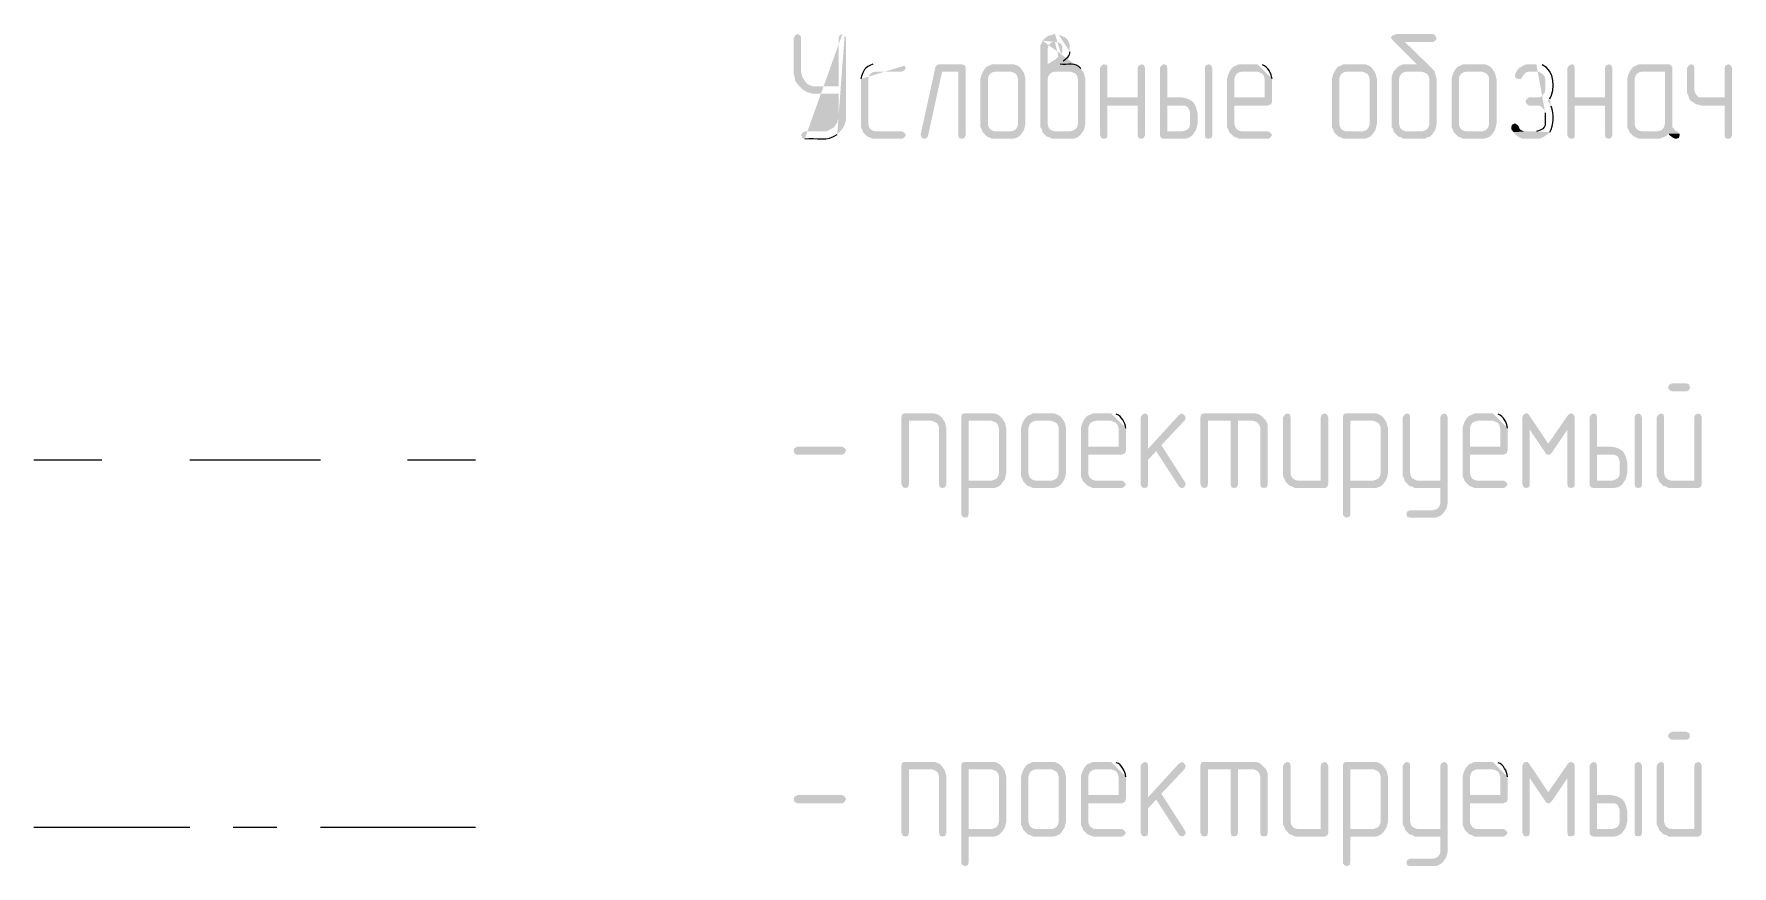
# Model space of a CAD drawing. Header units: millimetres. Extents: x -211 to 10565, y -2293 to 2244.
# Drawn here: x 4798.84 to 4847.51, y -728.71 to -704.86 of the extents above; entities that cross this region are included whole.
import ezdxf

# ---------------------------------------------------------------- set-up
doc = ezdxf.new("R2010")
doc.units = ezdxf.units.MM
doc.layers.add('PDF _Геометрия', color=7, linetype='Continuous')
doc.layers.add('PDF _Сплошная заливка', color=7, linetype='Continuous')

msp = doc.modelspace()

# ---------------------------------------------------------------- hatches: boundary and pattern name
at = {"layer": 'PDF _Сплошная заливка', "transparency": 33554559}
for points in [[(4820.719, -704.864), (4820.656, -704.907), (4820.614, -704.991), (4820.614, -706.007), (4820.635, -706.071), (4820.656, -706.198), (4820.741, -706.324), (4820.804, -706.388), (4821.248, -706.367), (4821.164, -706.367), (4821.1, -706.346), (4821.016, -706.303), (4820.952, -706.24), (4820.868, -706.113), (4820.825, -705.944), (4820.825, -704.97), (4820.804, -704.907)], [(4838.939, -704.864), (4837.859, -704.864), (4837.859, -704.886), (4837.775, -704.907), (4837.732, -704.97), (4837.754, -705.013), (4838.473, -705.732), (4838.092, -705.732), (4838.029, -705.753), (4837.944, -705.795), (4837.817, -705.922), (4837.796, -705.986), (4837.754, -706.071), (4837.754, -707.531), (4837.796, -707.594), (4837.817, -707.679), (4838.177, -707.658), (4838.092, -707.636), (4838.029, -707.594), (4837.986, -707.531), (4837.965, -707.446), (4837.965, -706.155), (4837.986, -706.071), (4838.029, -706.007), (4838.092, -705.965), (4838.177, -705.944), (4838.6, -705.944), (4838.981, -705.922), (4838.917, -705.859), (4838.134, -705.097), (4838.939, -705.097), (4839.002, -705.055), (4839.044, -704.991), (4839.002, -704.907)], [(4825.438, -705.732), (4824.782, -705.732), (4824.719, -705.753), (4824.676, -705.817), (4824.253, -707.742), (4824.253, -707.763), (4824.296, -707.848), (4824.359, -707.869), (4824.422, -707.848), (4824.465, -707.785), (4824.867, -705.944), (4825.332, -705.944), (4825.544, -705.838), (4825.544, -705.817), (4825.502, -705.753)], [(4825.544, -705.838), (4825.332, -705.944), (4825.332, -707.763), (4825.354, -707.848), (4825.438, -707.869), (4825.502, -707.848), (4825.544, -707.763)], [(4826.052, -705.922), (4826.01, -706.007), (4825.988, -706.071), (4825.967, -706.155), (4825.967, -707.531), (4826.01, -707.615), (4826.031, -707.679), (4826.39, -707.658), (4826.306, -707.636), (4826.242, -707.594), (4826.2, -707.531), (4826.179, -707.446), (4826.179, -706.155), (4826.2, -706.071), (4826.242, -706.007), (4826.306, -705.965), (4826.39, -705.944), (4826.835, -705.944)], [(4826.835, -705.732), (4826.306, -705.732), (4826.221, -705.774), (4826.158, -705.795), (4826.094, -705.859), (4826.052, -705.922), (4826.835, -705.944), (4826.898, -705.965), (4826.983, -706.007), (4827.025, -706.071), (4827.046, -706.155), (4827.046, -707.446), (4827.025, -707.531), (4826.983, -707.594), (4826.919, -707.636), (4826.835, -707.658), (4826.39, -707.658), (4826.031, -707.679), (4826.158, -707.806), (4826.221, -707.827), (4826.306, -707.869), (4826.898, -707.869), (4826.983, -707.848), (4827.068, -707.806), (4827.131, -707.742), (4827.216, -707.615), (4827.258, -707.446), (4827.258, -706.155), (4827.216, -705.986), (4827.131, -705.859), (4827.068, -705.795), (4826.983, -705.753), (4826.919, -705.732)], [(4828.887, -705.922), (4828.528, -705.944), (4828.612, -705.965), (4828.697, -706.007), (4828.739, -706.071), (4828.76, -706.155), (4828.76, -707.446), (4828.739, -707.531), (4828.697, -707.594), (4828.612, -707.636), (4828.528, -707.658), (4828.104, -707.658), (4827.745, -707.679), (4827.872, -707.806), (4827.956, -707.827), (4828.02, -707.869), (4828.633, -707.869), (4828.697, -707.848), (4828.782, -707.806), (4828.845, -707.742), (4828.93, -707.615), (4828.972, -707.446), (4828.972, -706.155), (4828.93, -705.986)], [(4829.501, -705.732), (4829.438, -705.774), (4829.395, -705.838), (4829.395, -707.763), (4829.438, -707.848), (4829.501, -707.869), (4829.586, -707.848), (4829.607, -707.763), (4829.607, -706.917), (4830.474, -706.917), (4829.607, -706.684), (4829.607, -705.838), (4829.586, -705.753)], [(4830.58, -705.732), (4830.496, -705.774), (4830.474, -705.838), (4830.474, -706.684), (4829.607, -706.684), (4830.474, -706.917), (4830.474, -707.763), (4830.496, -707.848), (4830.58, -707.869), (4830.644, -707.848), (4830.686, -707.763), (4830.686, -705.838), (4830.644, -705.753)], [(4831.215, -705.732), (4831.152, -705.774), (4831.109, -705.838), (4831.109, -707.785), (4831.152, -707.848), (4831.215, -707.869), (4831.829, -707.869), (4831.913, -707.848), (4831.998, -707.806), (4832.061, -707.742), (4832.104, -707.679), (4831.321, -707.658), (4831.321, -706.917), (4831.744, -706.917), (4832.104, -706.875), (4832.061, -706.811), (4831.998, -706.769), (4831.913, -706.727), (4831.85, -706.705), (4831.744, -706.684), (4831.321, -706.684), (4831.321, -705.838), (4831.3, -705.753)], [(4832.506, -705.732), (4832.421, -705.774), (4832.4, -705.838), (4832.4, -707.763), (4832.421, -707.848), (4832.506, -707.869), (4832.569, -707.848), (4832.59, -707.848), (4832.612, -707.763), (4832.612, -705.838), (4832.569, -705.753)], [(4833.119, -705.922), (4833.077, -706.007), (4833.056, -706.071), (4833.035, -706.155), (4833.035, -707.531), (4833.077, -707.615), (4833.098, -707.679), (4833.162, -707.742), (4833.225, -707.806), (4833.289, -707.827), (4833.373, -707.869), (4834.22, -707.869), (4834.283, -707.827), (4834.326, -707.763), (4834.283, -707.7), (4834.22, -707.658), (4833.458, -707.658), (4833.373, -707.636), (4833.31, -707.594), (4833.268, -707.531), (4833.246, -707.446), (4833.246, -706.917), (4834.22, -706.917), (4834.241, -706.896), (4834.304, -706.875), (4834.326, -706.79), (4833.246, -706.684), (4833.246, -706.155), (4833.268, -706.071), (4833.31, -706.007), (4833.373, -705.965), (4833.458, -705.944), (4833.902, -705.944)], [(4836.124, -705.922), (4836.082, -706.007), (4836.061, -706.071), (4836.04, -706.155), (4836.04, -707.531), (4836.082, -707.615), (4836.103, -707.679), (4836.463, -707.658), (4836.378, -707.636), (4836.315, -707.594), (4836.272, -707.531), (4836.251, -707.446), (4836.251, -706.155), (4836.272, -706.071), (4836.315, -706.007), (4836.378, -705.965), (4836.463, -705.944), (4836.907, -705.944)], [(4836.907, -705.732), (4836.378, -705.732), (4836.293, -705.774), (4836.23, -705.795), (4836.167, -705.859), (4836.124, -705.922), (4836.907, -705.944), (4836.971, -705.965), (4837.055, -706.007), (4837.098, -706.071), (4837.119, -706.155), (4837.119, -707.446), (4837.098, -707.531), (4837.055, -707.594), (4836.992, -707.636), (4836.907, -707.658), (4836.463, -707.658), (4836.103, -707.679), (4836.23, -707.806), (4836.293, -707.827), (4836.378, -707.869), (4836.971, -707.869), (4837.055, -707.848), (4837.14, -707.806), (4837.203, -707.742), (4837.288, -707.615), (4837.33, -707.446), (4837.33, -706.155), (4837.288, -705.986), (4837.203, -705.859), (4837.14, -705.795), (4837.055, -705.753), (4836.992, -705.732)], [(4838.981, -705.922), (4838.6, -705.944), (4838.685, -705.965), (4838.769, -706.007), (4838.812, -706.071), (4838.833, -706.155), (4838.833, -707.446), (4838.812, -707.531), (4838.769, -707.594), (4838.685, -707.636), (4838.6, -707.658), (4838.177, -707.658), (4837.817, -707.679), (4837.944, -707.806), (4838.029, -707.827), (4838.092, -707.869), (4838.706, -707.869), (4838.769, -707.827), (4838.854, -707.806), (4838.917, -707.742), (4839.002, -707.615), (4839.023, -707.531), (4839.044, -707.446), (4839.044, -706.155), (4839.023, -706.092), (4839.002, -706.007)], [(4839.552, -705.922), (4839.51, -706.007), (4839.489, -706.071), (4839.468, -706.155), (4839.468, -707.531), (4839.51, -707.615), (4839.531, -707.679), (4839.891, -707.658), (4839.806, -707.636), (4839.743, -707.594), (4839.7, -707.531), (4839.679, -707.446), (4839.679, -706.155), (4839.7, -706.071), (4839.743, -706.007), (4839.806, -705.965), (4839.891, -705.944), (4840.335, -705.944)], [(4840.335, -705.732), (4839.806, -705.732), (4839.721, -705.774), (4839.658, -705.795), (4839.595, -705.859), (4839.552, -705.922), (4840.335, -705.944), (4840.399, -705.965), (4840.483, -706.007), (4840.526, -706.071), (4840.547, -706.155), (4840.547, -707.446), (4840.526, -707.531), (4840.483, -707.594), (4840.42, -707.636), (4840.335, -707.658), (4839.891, -707.658), (4839.531, -707.679), (4839.595, -707.742), (4839.658, -707.806), (4839.721, -707.827), (4839.806, -707.869), (4840.399, -707.869), (4840.483, -707.848), (4840.568, -707.806), (4840.631, -707.742), (4840.716, -707.615), (4840.737, -707.531), (4840.758, -707.446), (4840.758, -706.155), (4840.737, -706.071), (4840.716, -705.986), (4840.631, -705.859), (4840.568, -705.795), (4840.483, -705.753), (4840.42, -705.732)], [(4841.33, -705.944), (4841.287, -706.028), (4841.287, -706.071), (4841.309, -706.134), (4841.393, -706.155), (4841.457, -706.155), (4841.499, -706.092), (4841.52, -706.049), (4841.584, -705.986), (4841.605, -705.965), (4841.689, -705.944), (4841.901, -705.944)], [(4842.896, -705.732), (4842.832, -705.774), (4842.79, -705.838), (4842.79, -707.763), (4842.832, -707.848), (4842.896, -707.869), (4842.98, -707.848), (4843.001, -707.763), (4843.001, -706.917), (4843.869, -706.917), (4843.001, -706.684), (4843.001, -705.838), (4842.98, -705.753)], [(4843.975, -705.732), (4843.89, -705.774), (4843.869, -705.838), (4843.869, -706.684), (4843.001, -706.684), (4843.869, -706.917), (4843.869, -707.763), (4843.89, -707.848), (4843.975, -707.869), (4844.038, -707.848), (4844.081, -707.763), (4844.081, -705.838), (4844.038, -705.753)], [(4844.588, -705.922), (4844.546, -706.007), (4844.525, -706.071), (4844.504, -706.155), (4844.504, -707.531), (4844.546, -707.615), (4844.567, -707.679), (4844.694, -707.806), (4844.758, -707.827), (4844.842, -707.869), (4845.392, -707.869), (4845.477, -707.848), (4845.541, -707.827), (4845.625, -707.785), (4845.689, -707.721), (4846.006, -707.721), (4845.943, -707.658), (4844.927, -707.658), (4844.842, -707.636), (4844.779, -707.594), (4844.736, -707.531), (4844.715, -707.446), (4844.715, -706.155), (4844.736, -706.071), (4844.779, -706.007), (4844.842, -705.965), (4844.927, -705.944), (4845.583, -705.944)], [(4845.689, -705.732), (4844.842, -705.732), (4844.758, -705.774), (4844.694, -705.795), (4844.631, -705.859), (4844.588, -705.922), (4845.583, -705.944), (4845.583, -707.446), (4845.562, -707.531), (4845.519, -707.594), (4845.456, -707.636), (4845.371, -707.658), (4844.927, -707.658), (4845.943, -707.658), (4845.879, -707.636), (4845.837, -707.573), (4845.795, -707.531), (4845.795, -705.817), (4845.752, -705.753)], [(4846.324, -705.732), (4846.26, -705.774), (4846.218, -705.838), (4846.218, -706.557), (4846.26, -706.642), (4846.281, -706.727), (4846.641, -706.684), (4846.556, -706.684), (4846.493, -706.621), (4846.45, -706.557), (4846.429, -706.473), (4846.429, -705.838), (4846.408, -705.753)], [(4847.403, -705.732), (4847.318, -705.774), (4847.297, -705.838), (4847.297, -706.684), (4846.641, -706.684), (4846.281, -706.727), (4846.345, -706.79), (4846.408, -706.832), (4846.472, -706.875), (4846.641, -706.917), (4847.297, -706.917), (4847.297, -707.763), (4847.318, -707.848), (4847.403, -707.869), (4847.466, -707.848), (4847.509, -707.763), (4847.509, -705.838), (4847.466, -705.753)], [(4832.104, -706.875), (4831.744, -706.917), (4831.829, -706.917), (4831.913, -706.959), (4831.956, -707.044), (4831.977, -707.129), (4831.977, -707.446), (4831.956, -707.531), (4831.913, -707.594), (4831.829, -707.636), (4831.744, -707.658), (4831.321, -707.658), (4832.104, -707.679), (4832.146, -707.615), (4832.188, -707.446), (4832.188, -707.129), (4832.167, -707.044), (4832.146, -706.959)], [(4841.287, -707.425), (4841.203, -707.467), (4841.182, -707.531), (4841.182, -707.594), (4841.245, -707.679), (4841.584, -707.658), (4841.541, -707.658), (4841.457, -707.615), (4841.414, -707.573), (4841.393, -707.509), (4841.351, -707.467)], [(4846.006, -707.721), (4845.689, -707.721), (4845.71, -707.763), (4845.773, -707.806), (4845.795, -707.827), (4845.879, -707.869), (4845.9, -707.869), (4845.985, -707.848), (4846.006, -707.763)], [(4846.197, -714.873), (4845.773, -714.873), (4845.773, -714.894), (4845.71, -714.916), (4845.668, -715), (4845.71, -715.064), (4845.773, -715.106), (4846.218, -715.106), (4846.281, -715.064), (4846.302, -715), (4846.281, -714.916)], [(4824.571, -715.741), (4823.788, -715.741), (4823.724, -715.762), (4823.703, -715.847), (4823.703, -717.772), (4823.745, -717.857), (4823.809, -717.878), (4823.893, -717.857), (4823.915, -717.772), (4823.915, -715.952), (4824.571, -715.952), (4824.909, -715.931), (4824.867, -715.868), (4824.803, -715.804), (4824.719, -715.762), (4824.655, -715.741)], [(4826.285, -715.741), (4825.502, -715.741), (4825.438, -715.762), (4825.417, -715.847), (4825.417, -718.64), (4825.459, -718.703), (4825.523, -718.725), (4825.607, -718.703), (4825.629, -718.619), (4825.629, -717.878), (4826.369, -717.878), (4826.433, -717.857), (4826.517, -717.815), (4826.581, -717.751), (4826.623, -717.688), (4825.629, -717.666), (4825.629, -715.952), (4826.285, -715.952), (4826.623, -715.931), (4826.581, -715.868), (4826.517, -715.804), (4826.433, -715.762), (4826.369, -715.741)], [(4827.999, -715.741), (4827.47, -715.741), (4827.385, -715.783), (4827.321, -715.804), (4827.258, -715.868), (4827.216, -715.931), (4827.999, -715.952), (4828.062, -715.974), (4828.147, -716.016), (4828.189, -716.079), (4828.21, -716.164), (4828.21, -717.455), (4828.189, -717.54), (4828.147, -717.603), (4828.083, -717.645), (4827.999, -717.666), (4827.554, -717.666), (4827.195, -717.688), (4827.321, -717.815), (4827.385, -717.836), (4827.47, -717.878), (4828.062, -717.878), (4828.147, -717.857), (4828.231, -717.815), (4828.295, -717.751), (4828.379, -717.624), (4828.401, -717.54), (4828.422, -717.455), (4828.422, -716.164), (4828.401, -716.079), (4828.379, -715.995), (4828.295, -715.868), (4828.231, -715.804), (4828.147, -715.762), (4828.083, -715.741)], [(4830.665, -715.741), (4830.601, -715.783), (4830.559, -715.847), (4830.559, -717.772), (4830.601, -717.857), (4830.665, -717.878), (4830.749, -717.857), (4830.771, -717.772), (4830.771, -717.074), (4831.003, -716.82), (4830.771, -716.757), (4830.771, -715.847), (4830.749, -715.762)], [(4831.744, -715.741), (4831.659, -715.783), (4830.771, -716.757), (4831.003, -716.82), (4831.659, -717.836), (4831.681, -717.857), (4831.744, -717.878), (4831.807, -717.857), (4831.85, -717.772), (4831.829, -717.709), (4831.152, -716.651), (4831.829, -715.931), (4831.85, -715.847), (4831.807, -715.783)], [(4833.775, -715.741), (4832.358, -715.741), (4832.294, -715.762), (4832.273, -715.847), (4832.273, -717.772), (4832.315, -717.857), (4832.379, -717.878), (4832.463, -717.857), (4832.485, -717.772), (4832.485, -715.952), (4833.775, -715.952), (4834.135, -715.931), (4834.008, -715.804), (4833.945, -715.762), (4833.86, -715.741)], [(4834.749, -715.741), (4834.685, -715.783), (4834.643, -715.847), (4834.643, -717.54), (4834.685, -717.624), (4834.706, -717.688), (4835.066, -717.666), (4834.982, -717.645), (4834.918, -717.603), (4834.876, -717.54), (4834.855, -717.455), (4834.855, -715.847), (4834.833, -715.762)], [(4835.828, -715.741), (4835.743, -715.783), (4835.722, -715.847), (4835.722, -717.666), (4835.066, -717.666), (4834.706, -717.688), (4834.833, -717.815), (4834.897, -717.836), (4834.982, -717.878), (4835.849, -717.878), (4835.913, -717.836), (4835.934, -717.772), (4835.934, -715.847), (4835.891, -715.762)], [(4837.225, -715.741), (4836.442, -715.741), (4836.378, -715.762), (4836.357, -715.847), (4836.357, -718.64), (4836.399, -718.703), (4836.463, -718.725), (4836.547, -718.703), (4836.569, -718.619), (4836.569, -717.878), (4837.309, -717.878), (4837.373, -717.857), (4837.457, -717.815), (4837.521, -717.751), (4837.563, -717.688), (4836.569, -717.666), (4836.569, -715.952), (4837.225, -715.952), (4837.563, -715.931), (4837.521, -715.868), (4837.457, -715.804), (4837.373, -715.762), (4837.309, -715.741)], [(4838.177, -715.741), (4838.113, -715.783), (4838.071, -715.847), (4838.071, -717.54), (4838.113, -717.603), (4838.134, -717.688), (4838.494, -717.666), (4838.431, -717.645), (4838.346, -717.603), (4838.304, -717.54), (4838.283, -717.455), (4838.283, -715.847), (4838.261, -715.762)], [(4839.256, -715.741), (4839.171, -715.783), (4839.15, -715.847), (4839.15, -717.666), (4838.494, -717.666), (4838.134, -717.688), (4838.261, -717.815), (4838.346, -717.836), (4838.41, -717.878), (4839.15, -717.878), (4839.15, -718.301), (4839.129, -718.386), (4839.087, -718.449), (4839.023, -718.492), (4838.939, -718.513), (4838.283, -718.513), (4838.198, -718.555), (4838.177, -718.619), (4838.198, -718.703), (4838.283, -718.725), (4839.023, -718.725), (4839.087, -718.703), (4839.171, -718.661), (4839.235, -718.598), (4839.319, -718.471), (4839.362, -718.301), (4839.362, -715.847), (4839.319, -715.762)], [(4841.605, -715.741), (4841.541, -715.762), (4841.499, -715.847), (4841.711, -716.206), (4842.155, -716.862), (4842.24, -716.608), (4841.689, -715.783), (4841.647, -715.741)], [(4841.499, -715.847), (4841.499, -717.772), (4841.541, -717.857), (4841.605, -717.878), (4841.689, -717.857), (4841.711, -717.772), (4841.711, -716.206)], [(4842.896, -715.741), (4842.874, -715.741), (4842.811, -715.783), (4842.24, -716.608), (4842.155, -716.862), (4842.176, -716.905), (4842.24, -716.926), (4842.282, -716.926), (4842.345, -716.862), (4842.79, -716.206), (4843.001, -715.847), (4842.959, -715.762)], [(4843.001, -715.847), (4842.79, -716.206), (4842.79, -717.772), (4842.811, -717.857), (4842.896, -717.878), (4842.959, -717.857), (4842.98, -717.857), (4843.001, -717.772)], [(4843.53, -715.741), (4843.467, -715.783), (4843.425, -715.847), (4843.425, -717.793), (4843.467, -717.857), (4843.53, -717.878), (4844.144, -717.878), (4844.229, -717.857), (4844.313, -717.815), (4844.377, -717.751), (4844.419, -717.688), (4843.636, -717.666), (4843.636, -716.926), (4844.059, -716.926), (4844.419, -716.884), (4844.377, -716.82), (4844.313, -716.778), (4844.229, -716.735), (4844.165, -716.714), (4844.059, -716.693), (4843.636, -716.693), (4843.636, -715.847), (4843.615, -715.762)], [(4844.821, -715.741), (4844.736, -715.783), (4844.715, -715.847), (4844.715, -717.772), (4844.736, -717.857), (4844.821, -717.878), (4844.885, -717.857), (4844.906, -717.857), (4844.927, -717.772), (4844.927, -715.847), (4844.885, -715.762)], [(4845.456, -715.741), (4845.392, -715.783), (4845.35, -715.847), (4845.35, -717.54), (4845.392, -717.603), (4845.414, -717.688), (4845.773, -717.666), (4845.689, -717.645), (4845.625, -717.603), (4845.583, -717.54), (4845.562, -717.455), (4845.562, -715.847), (4845.541, -715.762)], [(4846.535, -715.741), (4846.45, -715.783), (4846.429, -715.847), (4846.429, -717.666), (4845.773, -717.666), (4845.414, -717.688), (4845.477, -717.751), (4845.541, -717.815), (4845.625, -717.836), (4845.689, -717.878), (4846.556, -717.878), (4846.62, -717.836), (4846.641, -717.772), (4846.641, -715.847), (4846.599, -715.762)], [(4824.909, -715.931), (4824.571, -715.952), (4824.634, -715.974), (4824.719, -716.016), (4824.761, -716.079), (4824.782, -716.164), (4824.782, -717.772), (4824.803, -717.857), (4824.888, -717.878), (4824.952, -717.857), (4824.994, -717.772), (4824.994, -716.164), (4824.952, -715.995)], [(4826.623, -715.931), (4826.285, -715.952), (4826.348, -715.974), (4826.433, -716.016), (4826.475, -716.079), (4826.496, -716.164), (4826.496, -717.455), (4826.475, -717.54), (4826.433, -717.603), (4826.348, -717.645), (4826.285, -717.666), (4825.629, -717.666), (4826.623, -717.688), (4826.665, -717.624), (4826.708, -717.455), (4826.708, -716.164), (4826.665, -715.995)], [(4827.216, -715.931), (4827.173, -716.016), (4827.152, -716.079), (4827.131, -716.164), (4827.131, -717.54), (4827.173, -717.624), (4827.195, -717.688), (4827.554, -717.666), (4827.47, -717.645), (4827.406, -717.603), (4827.364, -717.54), (4827.343, -717.455), (4827.343, -716.164), (4827.364, -716.079), (4827.406, -716.016), (4827.47, -715.974), (4827.554, -715.952), (4827.999, -715.952)], [(4828.93, -715.931), (4828.887, -716.016), (4828.866, -716.079), (4828.845, -716.164), (4828.845, -717.54), (4828.887, -717.624), (4828.909, -717.688), (4828.972, -717.751), (4829.035, -717.815), (4829.099, -717.836), (4829.184, -717.878), (4830.03, -717.878), (4830.093, -717.836), (4830.136, -717.772), (4830.093, -717.709), (4830.03, -717.666), (4829.268, -717.666), (4829.184, -717.645), (4829.12, -717.603), (4829.078, -717.54), (4829.057, -717.455), (4829.057, -716.926), (4830.03, -716.926), (4830.051, -716.905), (4830.115, -716.884), (4830.136, -716.799), (4829.057, -716.693), (4829.057, -716.164), (4829.078, -716.079), (4829.12, -716.016), (4829.184, -715.974), (4829.268, -715.952), (4829.713, -715.952)], [(4833.352, -715.952), (4833.141, -715.952), (4833.141, -717.772), (4833.162, -717.857), (4833.246, -717.878), (4833.31, -717.857), (4833.352, -717.772)], [(4834.135, -715.931), (4833.775, -715.952), (4833.86, -715.974), (4833.924, -716.016), (4833.966, -716.079), (4833.987, -716.164), (4833.987, -717.772), (4834.008, -717.857), (4834.093, -717.878), (4834.177, -717.857), (4834.199, -717.772), (4834.199, -716.079), (4834.177, -715.995)], [(4837.563, -715.931), (4837.225, -715.952), (4837.288, -715.974), (4837.373, -716.016), (4837.415, -716.079), (4837.436, -716.164), (4837.436, -717.455), (4837.415, -717.54), (4837.373, -717.603), (4837.288, -717.645), (4837.225, -717.666), (4836.569, -717.666), (4837.563, -717.688), (4837.605, -717.624), (4837.648, -717.455), (4837.648, -716.164), (4837.605, -715.995)], [(4839.87, -715.931), (4839.827, -716.016), (4839.806, -716.079), (4839.785, -716.164), (4839.785, -717.54), (4839.827, -717.624), (4839.848, -717.688), (4839.975, -717.815), (4840.039, -717.836), (4840.124, -717.878), (4840.97, -717.878), (4841.033, -717.836), (4841.076, -717.772), (4841.033, -717.709), (4840.97, -717.666), (4840.208, -717.666), (4840.124, -717.645), (4840.06, -717.603), (4840.018, -717.54), (4839.997, -717.455), (4839.997, -716.926), (4840.97, -716.926), (4840.991, -716.905), (4841.055, -716.884), (4841.076, -716.799), (4839.997, -716.693), (4839.997, -716.164), (4840.018, -716.079), (4840.06, -716.016), (4840.124, -715.974), (4840.208, -715.952), (4840.653, -715.952)], [(4822.01, -716.926), (4820.719, -716.926), (4820.635, -716.884), (4820.614, -716.799), (4820.635, -716.735), (4820.719, -716.693), (4822.01, -716.693), (4822.074, -716.735), (4822.116, -716.799), (4822.074, -716.884)], [(4844.419, -716.884), (4844.059, -716.926), (4844.144, -716.926), (4844.229, -716.968), (4844.271, -717.053), (4844.292, -717.137), (4844.292, -717.455), (4844.271, -717.54), (4844.229, -717.603), (4844.144, -717.645), (4844.059, -717.666), (4843.636, -717.666), (4844.419, -717.688), (4844.461, -717.624), (4844.504, -717.455), (4844.504, -717.137), (4844.461, -716.968)], [(4846.197, -724.861), (4845.773, -724.861), (4845.773, -724.882), (4845.71, -724.903), (4845.668, -724.988), (4845.71, -725.051), (4845.773, -725.094), (4846.218, -725.094), (4846.281, -725.051), (4846.302, -724.988), (4846.281, -724.903)], [(4824.571, -725.729), (4823.788, -725.729), (4823.724, -725.75), (4823.703, -725.834), (4823.703, -727.76), (4823.745, -727.845), (4823.809, -727.866), (4823.893, -727.845), (4823.915, -727.76), (4823.915, -725.94), (4824.571, -725.94), (4824.909, -725.919), (4824.867, -725.856), (4824.803, -725.792), (4824.719, -725.75), (4824.655, -725.729)], [(4824.909, -725.919), (4824.571, -725.94), (4824.634, -725.961), (4824.719, -726.004), (4824.761, -726.067), (4824.782, -726.152), (4824.782, -727.76), (4824.803, -727.845), (4824.888, -727.866), (4824.952, -727.845), (4824.994, -727.76), (4824.994, -726.152), (4824.952, -725.983)], [(4826.285, -725.729), (4825.502, -725.729), (4825.438, -725.75), (4825.417, -725.834), (4825.417, -728.628), (4825.459, -728.691), (4825.523, -728.712), (4825.607, -728.691), (4825.629, -728.606), (4825.629, -727.866), (4826.369, -727.866), (4826.433, -727.845), (4826.517, -727.802), (4826.581, -727.739), (4826.623, -727.675), (4825.629, -727.654), (4825.629, -725.94), (4826.285, -725.94), (4826.623, -725.919), (4826.581, -725.856), (4826.517, -725.792), (4826.433, -725.75), (4826.369, -725.729)], [(4826.623, -725.919), (4826.285, -725.94), (4826.348, -725.961), (4826.433, -726.004), (4826.475, -726.067), (4826.496, -726.152), (4826.496, -727.443), (4826.475, -727.527), (4826.433, -727.591), (4826.348, -727.633), (4826.285, -727.654), (4825.629, -727.654), (4826.623, -727.675), (4826.665, -727.612), (4826.708, -727.443), (4826.708, -726.152), (4826.665, -725.983)], [(4827.216, -725.919), (4827.173, -726.004), (4827.152, -726.067), (4827.131, -726.152), (4827.131, -727.527), (4827.173, -727.612), (4827.195, -727.675), (4827.554, -727.654), (4827.47, -727.633), (4827.406, -727.591), (4827.364, -727.527), (4827.343, -727.443), (4827.343, -726.152), (4827.364, -726.067), (4827.406, -726.004), (4827.47, -725.961), (4827.554, -725.94), (4827.999, -725.94)], [(4827.999, -725.729), (4827.47, -725.729), (4827.385, -725.771), (4827.321, -725.792), (4827.258, -725.856), (4827.216, -725.919), (4827.999, -725.94), (4828.062, -725.961), (4828.147, -726.004), (4828.189, -726.067), (4828.21, -726.152), (4828.21, -727.443), (4828.189, -727.527), (4828.147, -727.591), (4828.083, -727.633), (4827.999, -727.654), (4827.554, -727.654), (4827.195, -727.675), (4827.321, -727.802), (4827.385, -727.823), (4827.47, -727.866), (4828.062, -727.866), (4828.147, -727.845), (4828.231, -727.802), (4828.295, -727.739), (4828.379, -727.612), (4828.422, -727.443), (4828.422, -726.152), (4828.401, -726.067), (4828.379, -725.983), (4828.295, -725.856), (4828.231, -725.792), (4828.147, -725.75), (4828.083, -725.729)], [(4828.93, -725.919), (4828.887, -726.004), (4828.866, -726.067), (4828.845, -726.152), (4828.845, -727.527), (4828.887, -727.612), (4828.909, -727.675), (4828.972, -727.739), (4829.035, -727.802), (4829.099, -727.823), (4829.184, -727.866), (4830.03, -727.866), (4830.093, -727.823), (4830.136, -727.76), (4830.093, -727.697), (4830.03, -727.654), (4829.268, -727.654), (4829.184, -727.633), (4829.12, -727.591), (4829.078, -727.527), (4829.057, -727.443), (4829.057, -726.914), (4830.03, -726.914), (4830.051, -726.892), (4830.115, -726.871), (4830.136, -726.787), (4829.057, -726.681), (4829.057, -726.152), (4829.078, -726.067), (4829.12, -726.004), (4829.184, -725.961), (4829.268, -725.94), (4829.713, -725.94)], [(4830.665, -725.729), (4830.601, -725.771), (4830.559, -725.834), (4830.559, -727.76), (4830.601, -727.845), (4830.665, -727.866), (4830.749, -727.845), (4830.771, -727.76), (4830.771, -727.062), (4831.003, -726.808), (4830.771, -726.744), (4830.771, -725.834), (4830.749, -725.75)], [(4831.744, -725.729), (4831.659, -725.771), (4830.771, -726.744), (4831.003, -726.808), (4831.659, -727.823), (4831.681, -727.845), (4831.744, -727.866), (4831.807, -727.845), (4831.85, -727.76), (4831.829, -727.697), (4831.152, -726.639), (4831.829, -725.919), (4831.85, -725.834), (4831.807, -725.771)], [(4833.775, -725.729), (4832.358, -725.729), (4832.294, -725.75), (4832.273, -725.834), (4832.273, -727.76), (4832.315, -727.845), (4832.379, -727.866), (4832.463, -727.845), (4832.485, -727.76), (4832.485, -725.94), (4833.775, -725.94), (4834.135, -725.919), (4834.008, -725.792), (4833.945, -725.75), (4833.86, -725.729)], [(4833.352, -725.94), (4833.141, -725.94), (4833.141, -727.76), (4833.162, -727.845), (4833.246, -727.866), (4833.31, -727.845), (4833.352, -727.76)], [(4834.135, -725.919), (4833.775, -725.94), (4833.86, -725.961), (4833.924, -726.004), (4833.966, -726.067), (4833.987, -726.152), (4833.987, -727.76), (4834.008, -727.845), (4834.093, -727.866), (4834.177, -727.845), (4834.199, -727.76), (4834.199, -726.067), (4834.177, -725.983)], [(4834.749, -725.729), (4834.685, -725.771), (4834.643, -725.834), (4834.643, -727.527), (4834.685, -727.612), (4834.706, -727.675), (4835.066, -727.654), (4834.982, -727.633), (4834.918, -727.591), (4834.876, -727.527), (4834.855, -727.443), (4834.855, -725.834), (4834.833, -725.75)], [(4835.828, -725.729), (4835.743, -725.771), (4835.722, -725.834), (4835.722, -727.654), (4835.066, -727.654), (4834.706, -727.675), (4834.833, -727.802), (4834.897, -727.823), (4834.982, -727.866), (4835.849, -727.866), (4835.913, -727.823), (4835.934, -727.76), (4835.934, -725.834), (4835.891, -725.75)], [(4837.225, -725.729), (4836.442, -725.729), (4836.378, -725.75), (4836.357, -725.834), (4836.357, -728.628), (4836.399, -728.691), (4836.463, -728.712), (4836.547, -728.691), (4836.569, -728.606), (4836.569, -727.866), (4837.309, -727.866), (4837.373, -727.845), (4837.457, -727.802), (4837.521, -727.739), (4837.563, -727.675), (4836.569, -727.654), (4836.569, -725.94), (4837.225, -725.94), (4837.563, -725.919), (4837.521, -725.856), (4837.457, -725.792), (4837.373, -725.75), (4837.309, -725.729)], [(4837.563, -725.919), (4837.225, -725.94), (4837.288, -725.961), (4837.373, -726.004), (4837.415, -726.067), (4837.436, -726.152), (4837.436, -727.443), (4837.415, -727.527), (4837.373, -727.591), (4837.288, -727.633), (4837.225, -727.654), (4836.569, -727.654), (4837.563, -727.675), (4837.605, -727.612), (4837.648, -727.443), (4837.648, -726.152), (4837.605, -725.983)], [(4838.177, -725.729), (4838.113, -725.771), (4838.071, -725.834), (4838.071, -727.527), (4838.113, -727.591), (4838.134, -727.675), (4838.494, -727.654), (4838.431, -727.633), (4838.346, -727.591), (4838.304, -727.527), (4838.283, -727.443), (4838.283, -725.834), (4838.261, -725.75)], [(4839.256, -725.729), (4839.171, -725.771), (4839.15, -725.834), (4839.15, -727.654), (4838.494, -727.654), (4838.134, -727.675), (4838.261, -727.802), (4838.346, -727.823), (4838.41, -727.866), (4839.15, -727.866), (4839.15, -728.289), (4839.129, -728.374), (4839.087, -728.437), (4839.023, -728.479), (4838.939, -728.501), (4838.283, -728.501), (4838.198, -728.543), (4838.177, -728.606), (4838.198, -728.691), (4838.283, -728.712), (4839.023, -728.712), (4839.087, -728.691), (4839.171, -728.649), (4839.235, -728.585), (4839.319, -728.458), (4839.362, -728.289), (4839.362, -725.834), (4839.319, -725.75)], [(4839.87, -725.919), (4839.827, -726.004), (4839.806, -726.067), (4839.785, -726.152), (4839.785, -727.527), (4839.827, -727.612), (4839.848, -727.675), (4839.975, -727.802), (4840.039, -727.823), (4840.124, -727.866), (4840.97, -727.866), (4841.033, -727.823), (4841.076, -727.76), (4841.033, -727.697), (4840.97, -727.654), (4840.208, -727.654), (4840.124, -727.633), (4840.06, -727.591), (4840.018, -727.527), (4839.997, -727.443), (4839.997, -726.914), (4840.97, -726.914), (4840.991, -726.892), (4841.055, -726.871), (4841.076, -726.787), (4839.997, -726.681), (4839.997, -726.152), (4840.018, -726.067), (4840.06, -726.004), (4840.124, -725.961), (4840.208, -725.94), (4840.653, -725.94)], [(4841.605, -725.729), (4841.541, -725.75), (4841.499, -725.834), (4841.711, -726.194), (4842.155, -726.85), (4842.24, -726.596), (4841.689, -725.771), (4841.647, -725.729)], [(4841.499, -725.834), (4841.499, -727.76), (4841.541, -727.845), (4841.605, -727.866), (4841.689, -727.845), (4841.711, -727.76), (4841.711, -726.194)], [(4842.896, -725.729), (4842.874, -725.729), (4842.811, -725.771), (4842.24, -726.596), (4842.155, -726.85), (4842.176, -726.892), (4842.24, -726.914), (4842.282, -726.914), (4842.345, -726.85), (4842.79, -726.194), (4843.001, -725.834), (4842.959, -725.75)], [(4843.001, -725.834), (4842.79, -726.194), (4842.79, -727.76), (4842.811, -727.845), (4842.896, -727.866), (4842.959, -727.845), (4842.98, -727.845), (4843.001, -727.76)], [(4843.53, -725.729), (4843.467, -725.771), (4843.425, -725.834), (4843.425, -727.781), (4843.467, -727.845), (4843.53, -727.866), (4844.144, -727.866), (4844.229, -727.845), (4844.313, -727.802), (4844.377, -727.739), (4844.419, -727.675), (4843.636, -727.654), (4843.636, -726.914), (4844.059, -726.914), (4844.419, -726.871), (4844.377, -726.808), (4844.313, -726.765), (4844.229, -726.723), (4844.165, -726.702), (4844.059, -726.681), (4843.636, -726.681), (4843.636, -725.834), (4843.615, -725.75)], [(4844.821, -725.729), (4844.736, -725.771), (4844.715, -725.834), (4844.715, -727.76), (4844.736, -727.845), (4844.821, -727.866), (4844.885, -727.845), (4844.906, -727.845), (4844.927, -727.76), (4844.927, -725.834), (4844.885, -725.75)], [(4845.456, -725.729), (4845.392, -725.771), (4845.35, -725.834), (4845.35, -727.527), (4845.392, -727.591), (4845.414, -727.675), (4845.773, -727.654), (4845.689, -727.633), (4845.625, -727.591), (4845.583, -727.527), (4845.562, -727.443), (4845.562, -725.834), (4845.541, -725.75)], [(4846.535, -725.729), (4846.45, -725.771), (4846.429, -725.834), (4846.429, -727.654), (4845.773, -727.654), (4845.414, -727.675), (4845.477, -727.739), (4845.541, -727.802), (4845.625, -727.823), (4845.689, -727.866), (4846.556, -727.866), (4846.62, -727.823), (4846.641, -727.76), (4846.641, -725.834), (4846.599, -725.75)], [(4822.01, -726.914), (4820.719, -726.914), (4820.635, -726.871), (4820.614, -726.787), (4820.635, -726.723), (4820.719, -726.681), (4822.01, -726.681), (4822.074, -726.723), (4822.116, -726.787), (4822.074, -726.871)], [(4844.419, -726.871), (4844.059, -726.914), (4844.144, -726.914), (4844.229, -726.956), (4844.271, -727.041), (4844.292, -727.125), (4844.292, -727.443), (4844.271, -727.527), (4844.229, -727.591), (4844.144, -727.633), (4844.059, -727.654), (4843.636, -727.654), (4844.419, -727.675), (4844.461, -727.612), (4844.504, -727.443), (4844.504, -727.125), (4844.461, -726.956)]]:
    msp.add_hatch(color=256, dxfattribs=at).paths.add_polyline_path(points)
h = msp.add_hatch(color=256, dxfattribs=at)
h.paths.add_polyline_path([(4822.01, -704.864), (4821.926, -704.907), (4821.904, -704.991), (4821.904, -706.367), (4821.248, -706.367), (4820.804, -706.388), (4820.868, -706.451), (4820.931, -706.494), (4821.016, -706.536), (4821.1, -706.557), (4821.164, -706.578), (4821.904, -706.578), (4821.904, -707.234), (4821.862, -707.404), (4821.777, -707.531), (4821.714, -707.573), (4821.629, -707.615), (4821.566, -707.658), (4820.931, -707.658), (4820.868, -707.7), (4820.825, -707.763), (4820.868, -707.848), (4820.931, -707.869)], flags=0)
h.paths.add_polyline_path([(4821.862, -707.742), (4821.989, -707.615), (4822.031, -707.552), (4822.074, -707.467), (4822.095, -707.404), (4822.116, -707.319), (4822.116, -704.97), (4822.074, -704.907)], flags=0)
h = msp.add_hatch(color=256, dxfattribs=at)
h.paths.add_polyline_path([(4827.745, -705.055), (4827.724, -705.118), (4827.681, -705.203), (4827.681, -707.531), (4827.724, -707.594), (4827.745, -707.679), (4828.104, -707.658), (4828.02, -707.636), (4827.956, -707.594), (4827.914, -707.531), (4827.893, -707.446), (4827.893, -706.155), (4827.914, -706.071), (4827.956, -706.007), (4828.02, -705.965), (4828.104, -705.944), (4828.528, -705.944), (4828.887, -705.922), (4828.845, -705.859)], flags=0)
h.paths.add_polyline_path([(4828.253, -705.732), (4827.893, -705.732), (4827.893, -705.288), (4827.914, -705.203), (4827.956, -705.14), (4828.02, -705.097), (4828.104, -705.097)], flags=0)
h = msp.add_hatch(color=256, dxfattribs=at)
h.paths.add_polyline_path([(4828.104, -704.864), (4828.041, -704.886), (4827.956, -704.907), (4827.893, -704.928), (4827.808, -704.991), (4827.745, -705.055), (4828.104, -705.097), (4828.189, -705.097), (4828.253, -705.14), (4828.274, -705.14), (4828.316, -705.224), (4828.316, -705.372), (4828.274, -705.436), (4828.126, -705.584), (4828.062, -705.626), (4827.893, -705.732), (4828.253, -705.732), (4828.337, -705.647)], flags=0)
h.paths.add_polyline_path([(4828.528, -705.372), (4828.528, -705.182), (4828.506, -705.118), (4828.464, -705.034), (4828.401, -704.97), (4828.358, -704.949), (4828.274, -704.907), (4828.21, -704.886)], flags=0)
h = msp.add_hatch(color=256, dxfattribs=at)
h.paths.add_polyline_path([(4823.724, -705.732), (4822.878, -705.732)], flags=0)
h.paths.add_polyline_path([(4822.539, -706.155), (4822.539, -707.531), (4822.582, -707.615), (4822.603, -707.679), (4822.666, -707.742), (4822.73, -707.806), (4822.793, -707.827), (4822.878, -707.869), (4823.724, -707.869), (4823.788, -707.827), (4823.83, -707.763), (4823.788, -707.7), (4823.724, -707.658), (4822.962, -707.658), (4822.878, -707.636), (4822.814, -707.594), (4822.772, -707.531), (4822.751, -707.446), (4822.751, -706.155), (4822.772, -706.071), (4822.814, -706.007), (4822.878, -705.965), (4822.962, -705.944), (4823.724, -705.944), (4823.788, -705.901), (4823.83, -705.838), (4823.788, -705.774)], flags=0)
h = msp.add_hatch(color=256, dxfattribs=at)
h.paths.add_polyline_path([(4833.902, -705.732), (4833.373, -705.732), (4833.289, -705.774), (4833.225, -705.795), (4833.162, -705.859), (4833.119, -705.922), (4833.902, -705.944), (4833.966, -705.965), (4834.05, -706.007), (4834.093, -706.071), (4834.114, -706.155), (4834.114, -706.684), (4833.246, -706.684), (4834.326, -706.79), (4834.326, -706.155)], flags=0)
h.paths.add_polyline_path([(4834.05, -705.753), (4833.987, -705.732)], flags=0)
h = msp.add_hatch(color=256, dxfattribs=at)
h.paths.add_polyline_path([(4841.901, -705.732), (4841.605, -705.732), (4841.52, -705.774), (4841.457, -705.817), (4841.435, -705.817), (4841.372, -705.88), (4841.33, -705.944), (4841.922, -705.944), (4842.007, -705.965), (4842.07, -706.007), (4842.134, -706.071), (4842.155, -706.155), (4842.155, -706.473), (4842.134, -706.557), (4842.07, -706.621), (4842.07, -706.642), (4841.986, -706.684), (4841.689, -706.684), (4841.626, -706.727), (4841.584, -706.79), (4841.626, -706.875), (4841.689, -706.917), (4842.007, -706.917), (4842.134, -707.044), (4842.155, -707.129)], flags=0)
h.paths.add_polyline_path([(4841.901, -707.658), (4841.584, -707.658), (4841.245, -707.679), (4841.287, -707.742), (4841.351, -707.785), (4841.414, -707.827), (4841.499, -707.869), (4841.986, -707.869), (4842.091, -707.827), (4842.155, -707.785), (4842.218, -707.742), (4842.282, -707.679)], flags=0)
h.paths.add_polyline_path([(4842.324, -706.938), (4842.282, -706.854), (4842.218, -706.79), (4842.282, -706.727)], flags=0)
h.paths.add_polyline_path([(4842.07, -705.753), (4841.986, -705.732)], flags=0)
h = msp.add_hatch(color=256, dxfattribs=at)
h.paths.add_polyline_path([(4829.713, -715.741), (4829.184, -715.741), (4829.099, -715.783), (4829.035, -715.804), (4828.972, -715.868), (4828.93, -715.931), (4829.713, -715.952), (4829.776, -715.974), (4829.861, -716.016), (4829.903, -716.079), (4829.924, -716.164), (4829.924, -716.693), (4829.057, -716.693), (4830.136, -716.799), (4830.136, -716.164)], flags=0)
h.paths.add_polyline_path([(4829.861, -715.762), (4829.797, -715.741)], flags=0)
h = msp.add_hatch(color=256, dxfattribs=at)
h.paths.add_polyline_path([(4840.653, -715.741), (4840.124, -715.741), (4840.039, -715.783), (4839.975, -715.804), (4839.912, -715.868), (4839.87, -715.931), (4840.653, -715.952), (4840.716, -715.974), (4840.801, -716.016), (4840.843, -716.079), (4840.864, -716.164), (4840.864, -716.693), (4839.997, -716.693), (4841.076, -716.799), (4841.076, -716.164)], flags=0)
h.paths.add_polyline_path([(4840.801, -715.762), (4840.737, -715.741)], flags=0)
h = msp.add_hatch(color=256, dxfattribs=at)
h.paths.add_polyline_path([(4829.713, -725.729), (4829.184, -725.729), (4829.099, -725.771), (4829.035, -725.792), (4828.972, -725.856), (4828.93, -725.919), (4829.713, -725.94), (4829.776, -725.961), (4829.861, -726.004), (4829.903, -726.067), (4829.924, -726.152), (4829.924, -726.681), (4829.057, -726.681), (4830.136, -726.787), (4830.136, -726.152)], flags=0)
h.paths.add_polyline_path([(4829.861, -725.75), (4829.797, -725.729)], flags=0)
h = msp.add_hatch(color=256, dxfattribs=at)
h.paths.add_polyline_path([(4840.653, -725.729), (4840.124, -725.729), (4840.039, -725.771), (4839.975, -725.792), (4839.912, -725.856), (4839.87, -725.919), (4840.653, -725.94), (4840.716, -725.961), (4840.801, -726.004), (4840.843, -726.067), (4840.864, -726.152), (4840.864, -726.681), (4839.997, -726.681), (4841.076, -726.787), (4841.076, -726.152)], flags=0)
h.paths.add_polyline_path([(4840.801, -725.75), (4840.737, -725.729)], flags=0)

# ---------------------------------------------------------------- linework, layer by layer
at = {"layer": 'PDF _Геометрия', "color": 1, "lineweight": 25}
for points in [[(4798.84, -717.074), (4800.786, -717.074)], [(4803.304, -717.074), (4807.05, -717.074)], [(4809.547, -717.074), (4811.493, -717.074)]]:
    msp.add_lwpolyline(points, dxfattribs=at)
at = {"layer": 'PDF _Геометрия', "lineweight": 25}
for points in [[(4803.304, -727.612), (4798.84, -727.612)], [(4805.801, -727.612), (4804.553, -727.612)], [(4811.493, -727.612), (4807.05, -727.612)]]:
    msp.add_lwpolyline(points, dxfattribs=at)
for points in [[(4828.845, -705.859), (4828.693, -705.659), (4828.464, -705.759), (4828.253, -705.732)], [(4828.337, -705.647), (4828.414, -705.573), (4828.546, -705.498), (4828.528, -705.372)], [(4822.878, -705.732), (4822.646, -705.814), (4822.598, -705.922), (4822.539, -706.155)], [(4834.326, -706.155), (4834.3, -705.993), (4834.217, -705.812), (4834.05, -705.753)], [(4842.282, -706.727), (4842.443, -706.469), (4842.435, -705.89), (4842.07, -705.753)], [(4842.155, -707.129), (4842.137, -707.444), (4842.243, -707.582), (4841.901, -707.658)], [(4842.282, -707.679), (4842.406, -707.48), (4842.403, -707.151), (4842.324, -706.938)], [(4820.931, -707.869), (4821.262, -707.833), (4821.582, -707.957), (4821.862, -707.742)], [(4830.136, -716.164), (4830.11, -716.002), (4830.027, -715.821), (4829.861, -715.762)], [(4841.076, -716.164), (4841.05, -716.002), (4840.967, -715.821), (4840.801, -715.762)], [(4830.136, -726.152), (4830.11, -725.989), (4830.027, -725.809), (4829.861, -725.75)], [(4841.076, -726.152), (4841.05, -725.989), (4840.967, -725.809), (4840.801, -725.75)]]:
    msp.add_open_spline(points, degree=3, dxfattribs=at)

doc.saveas('drawing.dxf')
